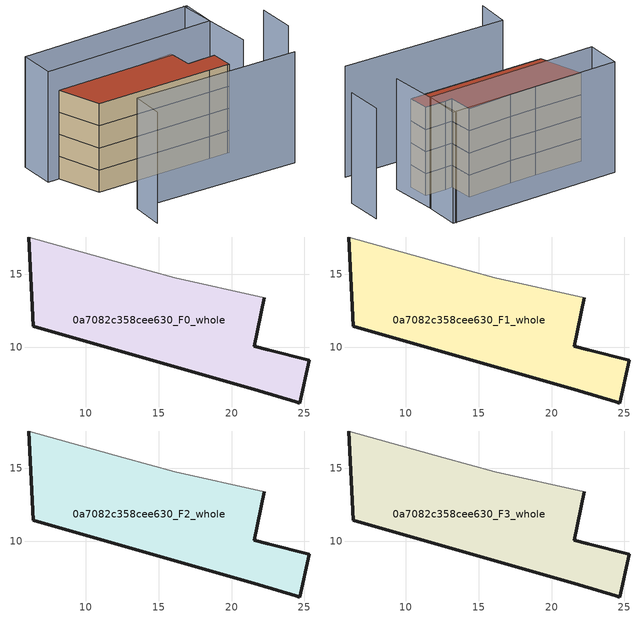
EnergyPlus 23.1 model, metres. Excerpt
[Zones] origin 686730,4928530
0a7082c358cee630_F0_whole
 floor ground (EU_floor_Construction): 22.23,13.39 21.56,10.08 22.48,9.85 25.33,9.13 24.69,6.19 24.39,6.29 21.86,7.02 6.41,11.46 6.1,17.57 12.62,15.73 16.11,14.77 z0
 wall outside (EU_wall_Construction): 6.1,17.57 6.41,11.46 21.86,7.02 24.39,6.29 24.69,6.19 25.33,9.13 22.48,9.85 21.56,10.08 22.23,13.39 z0:3
 wall adiabatic (EU_wall_Construction): 22.23,13.39 16.11,14.77 12.62,15.73 6.1,17.57 z0:3
0a7082c358cee630_F1_whole
 floor to 0a7082c358cee630_F0_whole (EU_floor_Construction): 22.23,13.39 21.56,10.08 22.48,9.85 25.33,9.13 24.69,6.19 24.39,6.29 21.86,7.02 6.41,11.46 6.1,17.57 12.62,15.73 16.11,14.77 z3
 wall outside (EU_wall_Construction): 6.1,17.57 6.41,11.46 21.86,7.02 24.39,6.29 24.69,6.19 25.33,9.13 22.48,9.85 21.56,10.08 22.23,13.39 z3:6
 wall adiabatic (EU_wall_Construction): 22.23,13.39 16.11,14.77 12.62,15.73 6.1,17.57 z3:6
0a7082c358cee630_F2_whole
 floor to 0a7082c358cee630_F1_whole (EU_floor_Construction): 22.23,13.39 21.56,10.08 22.48,9.85 25.33,9.13 24.69,6.19 24.39,6.29 21.86,7.02 6.41,11.46 6.1,17.57 12.62,15.73 16.11,14.77 z6
 wall outside (EU_wall_Construction): 6.1,17.57 6.41,11.46 21.86,7.02 24.39,6.29 24.69,6.19 25.33,9.13 22.48,9.85 21.56,10.08 22.23,13.39 z6:9
 wall adiabatic (EU_wall_Construction): 22.23,13.39 16.11,14.77 12.62,15.73 6.1,17.57 z6:9
0a7082c358cee630_F3_whole
 floor to 0a7082c358cee630_F2_whole (EU_floor_Construction): 22.23,13.39 21.56,10.08 22.48,9.85 25.33,9.13 24.69,6.19 24.39,6.29 21.86,7.02 6.41,11.46 6.1,17.57 12.62,15.73 16.11,14.77 z9
 wall outside (EU_wall_Construction): 6.1,17.57 6.41,11.46 21.86,7.02 24.39,6.29 24.69,6.19 25.33,9.13 22.48,9.85 21.56,10.08 22.23,13.39 z9:12
 wall adiabatic (EU_wall_Construction): 22.23,13.39 16.11,14.77 12.62,15.73 6.1,17.57 z9:12
 roof outside (EU_roof_Construction): 24.69,6.19 25.33,9.13 22.48,9.85 21.56,10.08 22.23,13.39 16.11,14.77 12.62,15.73 6.1,17.57 6.41,11.46 21.86,7.02 24.39,6.29 z12
shading: 4.64,0.78 5.95,5.06 / 5.95,5.06 27.7,-1.61 / 32.54,3.51 33.87,8.41 / 26.19,5.29 28.47,16.57 / 5.85,22.64 28.76,16.3 / 28.76,16.3 27.46,11.6 / 27.46,11.6 4.55,17.94 / 4.55,17.94 5.85,22.64 z0:15
[Building]
EU S2 Campaign: North Axis=0; Terrain=City; Solar Distribution=FullExterior
[Site:Location]
Bologna: Latitude=44.5; Longitude=11.25; Time Zone=1; Elevation=37
[SizingPeriod:WeatherFileDays]
AnnualSizingPeriod: Begin Month=1; Begin Day of Month=1; End Month=12; End Day of Month=31; Day of Week for Start Day=Monday; Use Weather File Daylight Saving Period=No; Use Weather File Rain and Snow Indicators=No
[MATERIAL]
EU_InternalMass_Material: Roughness=MediumRough; Thickness=0.1; Conductivity=1; Density=1800; Specific Heat=900; Thermal Absorptance=0.9; Solar Absorptance=0.7; Visible Absorptance=0.7
[MATERIAL:NOMASS] Roughness=MediumRough; Thermal Absorptance=0.9; Solar Absorptance=0.7; Visible Absorptance=0.7
Name | Thermal Resistance
EU_wall_NoMass | 0.781309
EU_roof_NoMass | 0.418499
EU_floor_NoMass | 0.563442
[CONSTRUCTION]
EU_wall_Construction: EU_wall_NoMass
EU_roof_Construction: EU_roof_NoMass
EU_floor_Construction: EU_floor_NoMass
EU_InternalMass_Construction: EU_InternalMass_Material
[ZONE] Type=1; Multiplier=1; Ceiling Height=autocalculate; Floor Area=autocalculate; Part of Total Floor Area=Yes
Name | Volume
0a7082c358cee630_F0_whole | 316.291
0a7082c358cee630_F1_whole; 0a7082c358cee630_F2_whole; 0a7082c358cee630_F3_whole | 316.292
[INTERNALMASS] Construction=EU_InternalMass_Construction; Surface Area=105.431
Name | Zone or ZoneList
0a7082c358cee630_F0_whole_EU_InternalMass | 0a7082c358cee630_F0_whole
0a7082c358cee630_F1_whole_EU_InternalMass | 0a7082c358cee630_F1_whole
0a7082c358cee630_F2_whole_EU_InternalMass | 0a7082c358cee630_F2_whole
0a7082c358cee630_F3_whole_EU_InternalMass | 0a7082c358cee630_F3_whole
[OTHEREQUIPMENT] Fuel Type=Electricity; Design Level Calculation Method=Watts/Area; Power per Zone Floor Area=1; Fraction Latent=0; Fraction Radiant=0; Fraction Lost=0; Carbon Dioxide Generation Rate=0; EndUse Subcategory=EU_Step8_InternalGains
Name | Zone or ZoneList or Space or SpaceList | Schedule
EU_Step8_InternalGain_0a7082c358cee630_F0_whole_f000 | 0a7082c358cee630_F0_whole | EU_Step8_GainSchedule_0a7082c358cee630_F0_whole_f000
EU_Step8_InternalGain_0a7082c358cee630_F1_whole_f000 | 0a7082c358cee630_F1_whole | EU_Step8_GainSchedule_0a7082c358cee630_F1_whole_f000
EU_Step8_InternalGain_0a7082c358cee630_F2_whole_f000 | 0a7082c358cee630_F2_whole | EU_Step8_GainSchedule_0a7082c358cee630_F2_whole_f000
EU_Step8_InternalGain_0a7082c358cee630_F3_whole_f000 | 0a7082c358cee630_F3_whole | EU_Step8_GainSchedule_0a7082c358cee630_F3_whole_f000
[ZONEVENTILATION:DESIGNFLOWRATE] Schedule=EU_AlwaysOn; Design Flow Rate Calculation Method=AirChanges/Hour; Air Changes per Hour=0.692607; Ventilation Type=Natural; Fan Pressure Rise=0; Fan Total Efficiency=1; Constant Term Coefficient=1; Temperature Term Coefficient=0; Velocity Term Coefficient=0; Velocity Squared Term Coefficient=0; Minimum Indoor Temperature=-100; Maximum Indoor Temperature=100; Delta Temperature=-100; Minimum Outdoor Temperature=-100; Maximum Outdoor Temperature=100; Maximum Wind Speed=40
Name | Zone or ZoneList or Space or SpaceList
EU_ConstantAir_0a7082c358cee630_F0_whole | 0a7082c358cee630_F0_whole
EU_ConstantAir_0a7082c358cee630_F1_whole | 0a7082c358cee630_F1_whole
EU_ConstantAir_0a7082c358cee630_F2_whole | 0a7082c358cee630_F2_whole
EU_ConstantAir_0a7082c358cee630_F3_whole | 0a7082c358cee630_F3_whole
[HVACTEMPLATE:THERMOSTAT] Constant Heating Setpoint=20; Constant Cooling Setpoint=50
EU_HeatOnly_0a7082c358cee630_F0_whole; EU_HeatOnly_0a7082c358cee630_F1_whole; EU_HeatOnly_0a7082c358cee630_F2_whole; EU_HeatOnly_0a7082c358cee630_F3_whole
[HVACTEMPLATE:ZONE:IDEALLOADSAIRSYSTEM] System Availability Schedule=EU_AlwaysOn; Maximum Heating Supply Air Temperature=50; Minimum Cooling Supply Air Temperature=13; Maximum Heating Supply Air Humidity Ratio=0.0156; Minimum Cooling Supply Air Humidity Ratio=0.0077; Heating Limit=NoLimit; Cooling Limit=NoLimit; Heating Availability Schedule=EU_AlwaysOn; Cooling Availability Schedule=EU_CoolingOff; Dehumidification Control Type=ConstantSensibleHeatRatio; Cooling Sensible Heat Ratio=0.7; Dehumidification Setpoint=60; Humidification Control Type=None; Humidification Setpoint=30; Outdoor Air Method=None; Outdoor Air Flow Rate per Person=0.00944; Outdoor Air Flow Rate per Zone Floor Area=0; Outdoor Air Flow Rate per Zone=0; Demand Controlled Ventilation Type=None; Outdoor Air Economizer Type=NoEconomizer; Heat Recovery Type=None; Sensible Heat Recovery Effectiveness=0.7; Latent Heat Recovery Effectiveness=0.65
Name | Template Thermostat
0a7082c358cee630_F0_whole | EU_HeatOnly_0a7082c358cee630_F0_whole
0a7082c358cee630_F1_whole | EU_HeatOnly_0a7082c358cee630_F1_whole
0a7082c358cee630_F2_whole | EU_HeatOnly_0a7082c358cee630_F2_whole
0a7082c358cee630_F3_whole | EU_HeatOnly_0a7082c358cee630_F3_whole
[SIZING:ZONE] Zone Cooling Design Supply Air Temperature Input Method=SupplyAirTemperature; Zone Cooling Design Supply Air Temperature=13; Zone Heating Design Supply Air Temperature Input Method=SupplyAirTemperature; Zone Heating Design Supply Air Temperature=50; Zone Cooling Design Supply Air Humidity Ratio=0.008; Zone Heating Design Supply Air Humidity Ratio=0.008; Cooling Design Air Flow Method=DesignDay; Cooling Design Air Flow Rate=0; Cooling Minimum Air Flow per Zone Floor Area=0.000762; Cooling Minimum Air Flow=0; Cooling Minimum Air Flow Fraction=0.2; Heating Design Air Flow Method=DesignDay; Heating Design Air Flow Rate=0; Heating Maximum Air Flow per Zone Floor Area=0.002032; Heating Maximum Air Flow=0.141576; Heating Maximum Air Flow Fraction=0.3; Account for Dedicated Outdoor Air System=No; Dedicated Outdoor Air System Control Strategy=NeutralSupplyAir; Dedicated Outdoor Air Low Setpoint Temperature for Design=autosize; Dedicated Outdoor Air High Setpoint Temperature for Design=autosize; Zone Load Sizing Method=Sensible Load Only No Latent Load; Zone Latent Cooling Design Supply Air Humidity Ratio Input Method=HumidityRatioDifference; Zone Cooling Design Supply Air Humidity Ratio Difference=0.005; Zone Latent Heating Design Supply Air Humidity Ratio Input Method=HumidityRatioDifference; Zone Humidification Design Supply Air Humidity Ratio Difference=0.005
0a7082c358cee630_F0_whole; 0a7082c358cee630_F1_whole; 0a7082c358cee630_F2_whole; 0a7082c358cee630_F3_whole
[SCHEDULE:CONSTANT]
Name | Hourly Value
EU_AlwaysOn | 1
EU_CoolingOff | 0
[SCHEDULE:FILE] Column Number=1; Rows to Skip at Top=0; Number of Hours of Data=8760; Column Separator=Comma; Interpolate to Timestep=No; Minutes per Item=60; Adjust Schedule for Daylight Savings=Yes
Name | File
EU_Step8_GainSchedule_0a7082c358cee630_F0_whole_f000 | ../../schedules/0a7082c358cee630/0a7082c358cee630_F0_whole_f000_gain.csv
EU_Step8_GainSchedule_0a7082c358cee630_F1_whole_f000 | ../../schedules/0a7082c358cee630/0a7082c358cee630_F1_whole_f000_gain.csv
EU_Step8_GainSchedule_0a7082c358cee630_F2_whole_f000 | ../../schedules/0a7082c358cee630/0a7082c358cee630_F2_whole_f000_gain.csv
EU_Step8_GainSchedule_0a7082c358cee630_F3_whole_f000 | ../../schedules/0a7082c358cee630/0a7082c358cee630_F3_whole_f000_gain.csv
